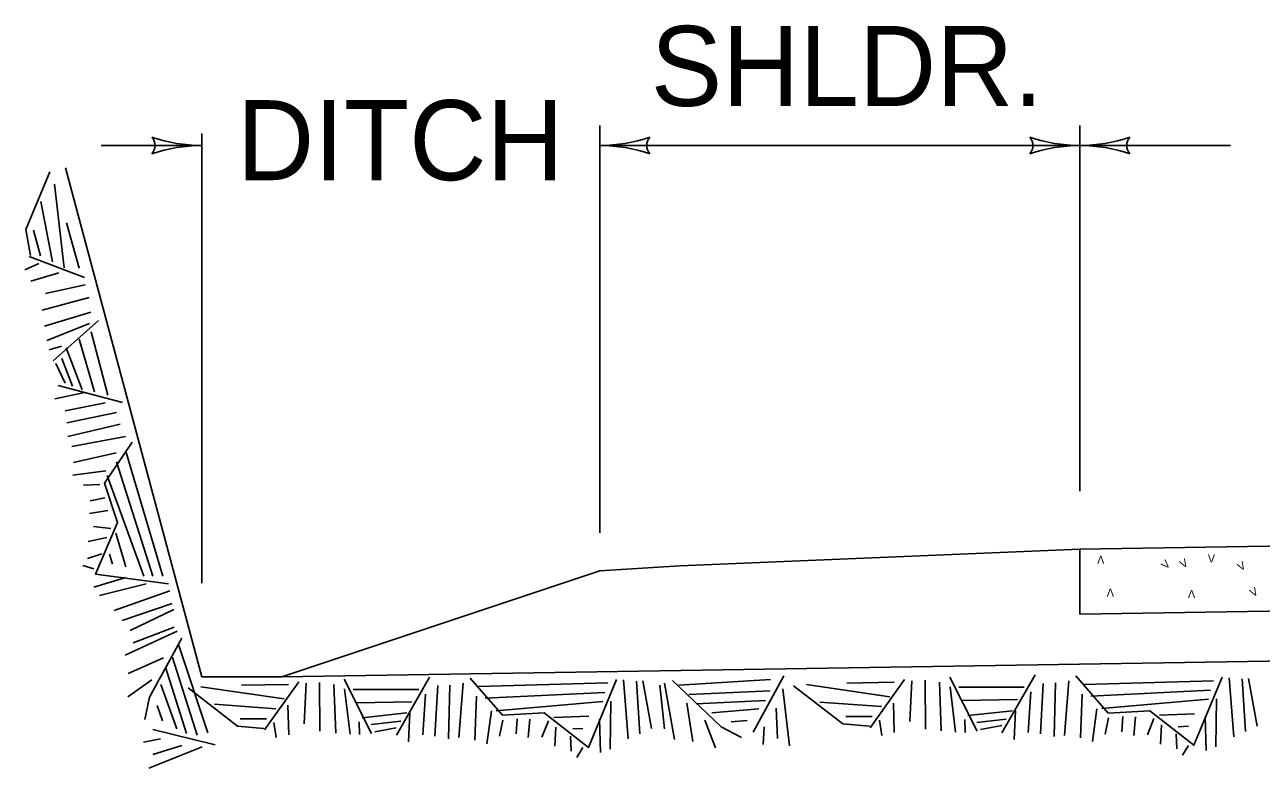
# Model space of a CAD drawing. Extents: x 1007 to 1035.5, y 1000.5 to 1021.5.
# Drawn here: x 1021.68 to 1024.771, y 1016.769 to 1018.627 of the extents above; entities that cross this region are included whole.
import ezdxf

# ---------------------------------------------------------------- set-up
doc = ezdxf.new("R2010")
doc.units = 0
doc.layers.add('Level 1', color=7, linetype='Continuous')

msp = doc.modelspace()

# ---------------------------------------------------------------- linework, layer by layer
at = {"layer": 'Level 1'}
for p, q in [((1022.1228, 1017.231), (1022.1228, 1018.3553)), ((1023.1174, 1017.357), (1023.1174, 1018.3753)), ((1024.3174, 1017.4611), (1024.3174, 1018.3753)), ((1021.8705, 1018.3249), (1022.1228, 1018.3249)), ((1023.1174, 1018.3249), (1024.3174, 1018.3249)), ((1024.3174, 1018.3249), (1024.6944, 1018.3249)), ((1022.1228, 1016.9971), (1021.7819, 1018.2692)), ((1024.3174, 1017.3161), (1026.7174, 1017.3539)), ((1023.3174, 1017.2744), (1024.3174, 1017.3161)), ((1024.3174, 1017.1534), (1024.3174, 1017.3161)), ((1023.1174, 1017.2619), (1023.3174, 1017.2744)), ((1022.3228, 1016.9971), (1023.1174, 1017.2619)), ((1024.3174, 1017.1534), (1027.1674, 1017.1983)), ((1022.3228, 1016.9971), (1028.2174, 1017.0899)), ((1022.3228, 1016.9971), (1022.1228, 1016.9971)), ((1022.3228, 1016.9971), (1022.1228, 1016.9971))]:
    msp.add_line(p, q, dxfattribs=at)
for points in [[(1021.7428, 1018.2591), (1021.6825, 1018.1153)], [(1021.7538, 1018.2287), (1021.7782, 1018.0194)], [(1021.7201, 1018.1848), (1021.7488, 1018.0339)], [(1021.7837, 1018.1318), (1021.816, 1018.0185)], [(1021.6825, 1018.1153), (1021.6938, 1018.0501)], [(1021.7019, 1018.1131), (1021.7191, 1018.0496)], [(1021.8292, 1017.9953), (1021.6907, 1018.0473)], [(1021.7148, 1018.0297), (1021.6797, 1018.0145)], [(1021.7653, 1018.0071), (1021.6947, 1017.9858)], [(1021.8307, 1017.9771), (1021.7313, 1017.9551)], [(1021.8406, 1017.9448), (1021.7231, 1017.9131)], [(1021.8453, 1017.9088), (1021.7288, 1017.8733)], [(1021.8643, 1017.8873), (1021.7508, 1017.7864)], [(1021.8414, 1017.8803), (1021.7353, 1017.8378)], [(1021.8458, 1017.8589), (1021.8876, 1017.7008)], [(1021.7712, 1017.8238), (1021.7406, 1017.8144)], [(1021.8158, 1017.8413), (1021.8538, 1017.7093)], [(1021.7721, 1017.7928), (1021.7993, 1017.7239)], [(1021.7829, 1017.8189), (1021.8233, 1017.7143)], [(1021.7573, 1017.7798), (1021.7808, 1017.7307)], [(1021.8255, 1017.7068), (1021.7548, 1017.6915)], [(1021.9243, 1017.6824), (1021.7633, 1017.7253)], [(1021.881, 1017.6818), (1021.7806, 1017.662)], [(1021.9092, 1017.6573), (1021.7853, 1017.6322)], [(1021.9181, 1017.6283), (1021.7878, 1017.5973)], [(1021.9316, 1017.5973), (1021.7971, 1017.5729)], [(1021.9482, 1017.5837), (1021.8793, 1017.4814), (1021.9116, 1017.3827), (1021.8567, 1017.2535), (1022.0393, 1017.2297)], [(1021.9086, 1017.5568), (1021.8014, 1017.5327)], [(1021.9332, 1017.5581), (1022.0253, 1017.2483)], [(1021.9092, 1017.5343), (1022.0001, 1017.2489)], [(1021.8826, 1017.5116), (1021.8003, 1017.5011)], [(1021.8861, 1017.5), (1021.9773, 1017.2483)], [(1021.8678, 1017.478), (1021.8268, 1017.4757)], [(1021.8803, 1017.4443), (1021.8429, 1017.4369)], [(1021.8877, 1017.413), (1021.8418, 1017.4053)], [(1021.8953, 1017.3675), (1021.8516, 1017.373)], [(1021.8851, 1017.3453), (1021.8382, 1017.3354)], [(1021.9071, 1017.3564), (1021.9327, 1017.2722)], [(1021.8727, 1017.3041), (1021.8367, 1017.293)], [(1021.8915, 1017.3035), (1021.899, 1017.2789)], [(1021.8528, 1017.2667), (1021.8252, 1017.2753)], [(1021.9324, 1017.2453), (1021.8523, 1017.2208)], [(1021.9832, 1017.2292), (1021.8668, 1017.2001)], [(1022.0425, 1017.2118), (1021.9029, 1017.1632)], [(1022.0481, 1017.1803), (1021.9231, 1017.1381)], [(1022.0526, 1017.1651), (1021.9432, 1017.1131)], [(1022.0606, 1017.1113), (1021.9309, 1017.0509)], [(1022.0535, 1017.1215), (1021.9509, 1017.0819)], [(1022.0723, 1017.0939), (1021.992, 1016.9464), (1021.9798, 1016.8907)], [(1022.0653, 1017.0752), (1022.1378, 1016.8573)], [(1022.0268, 1017.0448), (1021.9384, 1017.0053)], [(1022.0317, 1017.0212), (1022.0843, 1016.8557)], [(1022.0495, 1017.0453), (1022.1108, 1016.8511)], [(1021.9974, 1016.9898), (1021.9376, 1016.9468)], [(1022.4784, 1016.9908), (1022.5468, 1016.8553)], [(1022.6918, 1016.9963), (1022.6088, 1016.8515)], [(1022.7935, 1016.9938), (1022.8744, 1016.9009), (1022.9782, 1016.9067), (1023.0888, 1016.8205), (1023.1589, 1016.9907)], [(1023.1769, 1016.9892), (1023.1881, 1016.8418)], [(1023.2248, 1016.987), (1023.2469, 1016.8678)], [(1023.2988, 1016.9876), (1023.4205, 1016.8722), (1023.4712, 1016.8458)], [(1023.3149, 1016.9761), (1023.5442, 1016.9901)], [(1023.5776, 1016.9993), (1023.5005, 1016.8588)], [(1023.8791, 1016.9903), (1023.7931, 1016.8698)], [(1023.897, 1016.987), (1023.8926, 1016.8853)], [(1023.9307, 1016.9883), (1023.9313, 1016.8666)], [(1023.9924, 1016.9963), (1024.0608, 1016.8608)], [(1024.2058, 1017.0018), (1024.1228, 1016.857)], [(1024.3075, 1016.9993), (1024.3884, 1016.9064), (1024.4922, 1016.9122), (1024.6028, 1016.826), (1024.6729, 1016.9962)], [(1024.3283, 1016.9782), (1024.6513, 1016.9874)], [(1024.6909, 1016.9947), (1024.7021, 1016.8473)], [(1024.723, 1016.992), (1024.7314, 1016.8603)], [(1024.7388, 1016.9925), (1024.7609, 1016.8733)], [(1022.02, 1016.9779), (1022.0598, 1016.8671)], [(1022.0879, 1016.9692), (1022.2113, 1016.8739)], [(1022.1202, 1016.9721), (1022.3286, 1016.9417)], [(1022.2213, 1016.9759), (1022.3392, 1016.978)], [(1022.3651, 1016.9848), (1022.2791, 1016.8643)], [(1022.383, 1016.9815), (1022.3786, 1016.8798)], [(1022.4167, 1016.9828), (1022.4173, 1016.8611)], [(1022.4528, 1016.9781), (1022.4571, 1016.8564)], [(1022.4793, 1016.9669), (1022.4929, 1016.8535)], [(1022.501, 1016.9657), (1022.6646, 1016.9654)], [(1022.7121, 1016.9751), (1022.7047, 1016.8488)], [(1022.7424, 1016.9762), (1022.7389, 1016.8423)], [(1022.776, 1016.9813), (1022.7648, 1016.8451)], [(1022.8143, 1016.9727), (1023.1373, 1016.9819)], [(1022.8311, 1016.9434), (1023.1302, 1016.9578)], [(1023.209, 1016.9865), (1023.2174, 1016.8548)], [(1023.2671, 1016.9766), (1023.279, 1016.8673)], [(1023.2788, 1016.9808), (1023.3038, 1016.84)], [(1023.3397, 1016.9531), (1023.5431, 1016.9623)], [(1023.5748, 1016.9673), (1023.5918, 1016.8243)], [(1023.6019, 1016.9747), (1023.7253, 1016.8794)], [(1023.6342, 1016.9776), (1023.8426, 1016.9472)], [(1023.7353, 1016.9814), (1023.8532, 1016.9835)], [(1023.9668, 1016.9836), (1023.9711, 1016.8619)], [(1023.9933, 1016.9724), (1024.0069, 1016.859)], [(1024.015, 1016.9712), (1024.1786, 1016.9709)], [(1024.1953, 1016.9595), (1024.1886, 1016.8576)], [(1024.2261, 1016.9806), (1024.2187, 1016.8543)], [(1024.2564, 1016.9817), (1024.2529, 1016.8478)], [(1024.29, 1016.9868), (1024.2788, 1016.8506)], [(1024.3451, 1016.9489), (1024.6442, 1016.9633)], [(1022.011, 1016.9252), (1022.0243, 1016.8874)], [(1022.1538, 1016.9283), (1022.3072, 1016.917)], [(1022.3372, 1016.9261), (1022.3396, 1016.8523)], [(1022.5103, 1016.9323), (1022.6478, 1016.9348)], [(1022.6813, 1016.954), (1022.6746, 1016.8521)], [(1022.8091, 1016.9486), (1022.8049, 1016.8388)], [(1022.8583, 1016.9123), (1023.1249, 1016.9357)], [(1023.145, 1016.9363), (1023.1431, 1016.8163)], [(1023.3345, 1016.931), (1023.3498, 1016.8355)], [(1023.3584, 1016.9298), (1023.5319, 1016.938)], [(1023.6678, 1016.9338), (1023.8212, 1016.9225)], [(1023.8512, 1016.9316), (1023.8536, 1016.8578)], [(1024.0243, 1016.9378), (1024.1618, 1016.9403)], [(1024.3231, 1016.9541), (1024.3189, 1016.8443)], [(1024.3723, 1016.9178), (1024.6389, 1016.9412)], [(1024.659, 1016.9418), (1024.6571, 1016.8218)], [(1022.5236, 1016.8947), (1022.6351, 1016.9067)], [(1022.6428, 1016.9069), (1022.6394, 1016.8345)], [(1022.8463, 1016.9118), (1022.8351, 1016.8296)], [(1023.0024, 1016.8957), (1023.0903, 1016.8987)], [(1023.3973, 1016.9073), (1023.5146, 1016.9173)], [(1023.5586, 1016.9188), (1023.5613, 1016.8428)], [(1023.7324, 1016.8976), (1023.7982, 1016.8978)], [(1024.0376, 1016.9002), (1024.1491, 1016.9122)], [(1024.1568, 1016.9124), (1024.1534, 1016.84)], [(1024.3603, 1016.9173), (1024.3491, 1016.8351)], [(1024.3889, 1016.8945), (1024.3805, 1016.8541)], [(1024.4247, 1016.8978), (1024.4221, 1016.8598)], [(1024.4568, 1016.8968), (1024.4524, 1016.8506)], [(1024.5164, 1016.9012), (1024.6043, 1016.9042)], [(1024.6304, 1016.8968), (1024.6333, 1016.8133)], [(1022.1554, 1016.8273), (1021.9996, 1016.8657)], [(1022.2113, 1016.8739), (1022.2773, 1016.8682)], [(1022.2184, 1016.8921), (1022.2842, 1016.8923)], [(1022.3024, 1016.883), (1022.308, 1016.8453)], [(1022.5158, 1016.8846), (1022.517, 1016.8525)], [(1022.546, 1016.8775), (1022.6196, 1016.886)], [(1022.5547, 1016.8598), (1022.6082, 1016.8698)], [(1022.8749, 1016.889), (1022.8665, 1016.8486)], [(1022.9107, 1016.8923), (1022.9081, 1016.8543)], [(1022.9428, 1016.8913), (1022.9384, 1016.8451)], [(1022.9887, 1016.887), (1022.9722, 1016.8463)], [(1023.0076, 1016.8715), (1023.005, 1016.8236)], [(1023.0496, 1016.8669), (1023.0752, 1016.8678)], [(1023.1164, 1016.8913), (1023.1193, 1016.8078)], [(1023.3799, 1016.8887), (1023.4062, 1016.8196)], [(1023.4459, 1016.8849), (1023.4858, 1016.8882)], [(1023.5282, 1016.8718), (1023.5255, 1016.828)], [(1023.7253, 1016.8794), (1023.7913, 1016.8737)], [(1023.8164, 1016.8885), (1023.822, 1016.8508)], [(1024.0298, 1016.8901), (1024.031, 1016.858)], [(1024.06, 1016.883), (1024.1336, 1016.8915)], [(1024.0687, 1016.8653), (1024.1222, 1016.8753)], [(1024.5027, 1016.8925), (1024.4862, 1016.8518)], [(1024.5216, 1016.877), (1024.519, 1016.8291)], [(1024.5636, 1016.8724), (1024.5892, 1016.8733)], [(1022.0193, 1016.8422), (1021.9765, 1016.8336)], [(1023.0442, 1016.8488), (1023.0455, 1016.8112)], [(1024.5582, 1016.8543), (1024.5595, 1016.8167)], [(1022.1236, 1016.8217), (1021.9899, 1016.7685)], [(1022.0728, 1016.825), (1022, 1016.8028)], [(1023.0752, 1016.82), (1023.0598, 1016.7955)], [(1024.5892, 1016.8255), (1024.5738, 1016.801)]]:
    msp.add_lwpolyline(points, dxfattribs=at)
for centre, radius, start, end in [((1021.9742, 1018.325), 0.0313, 318.7746, 40.8913), ((1022.1228, 1017.934), 0.3909, 90, 108.6688), ((1022.1228, 1018.7159), 0.3909, 251.3472, 269.9939), ((1022.1228, 1017.934), 0.3909, 89.9878, 90), ((1023.1174, 1018.7159), 0.3909, 269.9878, 270), ((1023.1174, 1018.7159), 0.3909, 270, 288.6688), ((1023.1174, 1017.934), 0.3909, 71.3472, 89.9939), ((1023.2661, 1018.3249), 0.0313, 138.7746, 220.8913), ((1024.1688, 1018.325), 0.0313, 318.7746, 40.8913), ((1024.3174, 1017.934), 0.3909, 90, 108.6688), ((1024.3174, 1018.7159), 0.3909, 251.3472, 269.9939), ((1024.3174, 1018.7159), 0.3909, 269.9878, 270), ((1024.3174, 1018.7159), 0.3909, 270, 288.6688), ((1024.3174, 1017.934), 0.3909, 89.9878, 90), ((1024.3174, 1017.934), 0.3909, 71.3472, 89.9939), ((1024.4661, 1018.3249), 0.0313, 138.7746, 220.8913)]:
    msp.add_arc(centre, radius, start, end, dxfattribs=at)

# ---------------------------------------------------------------- texts
for s, height, p in [('SHLDR.', 0.2, (1023.2448, 1018.4238)), ('DITCH', 0.2, (1022.2101, 1018.2383)), ('V', 0.02, (1024.6375, 1017.2829))]:
    msp.add_text(s, height=height, dxfattribs=at).set_placement(p)
for rotation, p in [(180, (1024.3786, 1017.2995)), (45, (1024.5327, 1017.2642)), (30, (1024.5746, 1017.2674)), (30, (1024.7189, 1017.2605)), (180, (1024.4026, 1017.2177)), (180, (1024.6057, 1017.2143)), (30, (1024.7498, 1017.1958))]:
    msp.add_text('V', height=0.02, rotation=rotation, dxfattribs=at).set_placement(p)

doc.saveas('drawing.dxf')
